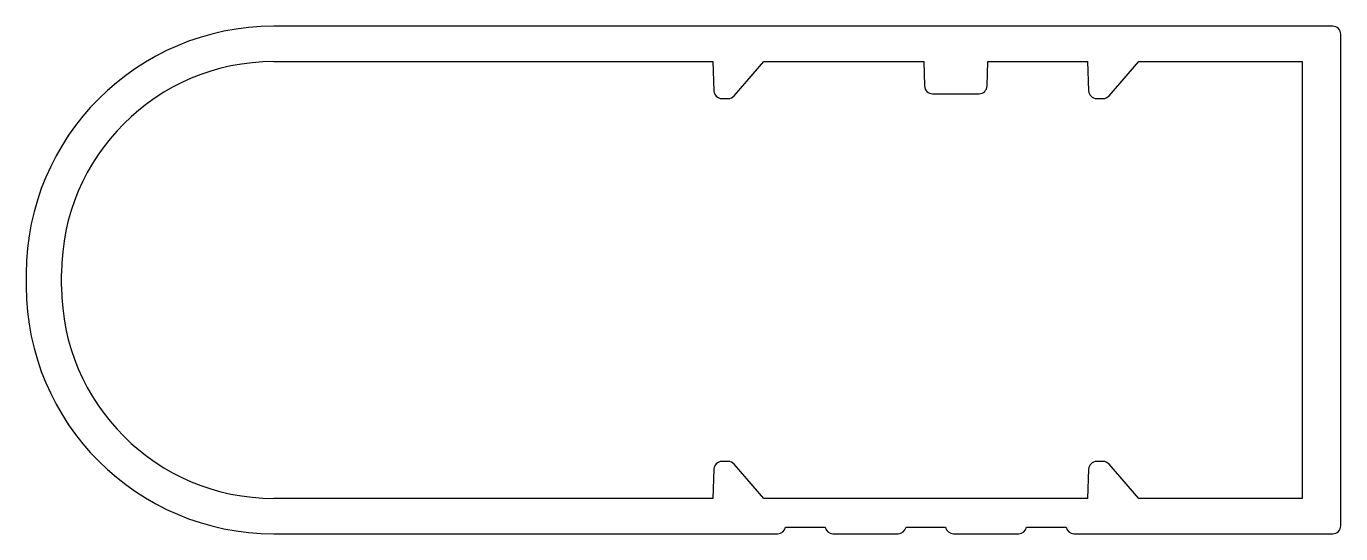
# Model space of a CAD drawing. Extents: x 2550.5 to 2591.4, y 1790.5 to 1806.3.
import ezdxf

# ---------------------------------------------------------------- set-up
doc = ezdxf.new("R2010")
doc.units = 0
doc.layers.get('0').update_dxf_attribs({"linetype": 'CONTINUOUS'})

msp = doc.modelspace()

# ---------------------------------------------------------------- linework, layer by layer
for p, q in [((2591.183, 1806.319), (2558.233, 1806.319)), ((2591.433, 1790.769), (2591.433, 1806.069)), ((2558.233, 1805.219), (2571.896, 1805.219)), ((2571.896, 1805.219), (2571.928, 1804.31)), ((2572.563, 1804.155), (2573.487, 1805.219)), ((2573.487, 1805.219), (2578.457, 1805.219)), ((2578.457, 1805.219), (2578.484, 1804.46)), ((2580.431, 1804.46), (2580.457, 1805.219)), ((2580.457, 1805.219), (2583.557, 1805.219)), ((2583.557, 1805.219), (2583.589, 1804.31)), ((2584.224, 1804.155), (2585.148, 1805.219)), ((2585.148, 1805.219), (2590.233, 1805.219)), ((2590.233, 1805.219), (2590.233, 1791.619)), ((2578.733, 1804.219), (2580.181, 1804.219)), ((2572.178, 1804.069), (2572.374, 1804.069)), ((2583.839, 1804.069), (2584.036, 1804.069)), ((2550.533, 1798.619), (2550.533, 1798.219)), ((2551.633, 1798.219), (2551.633, 1798.619)), ((2572.374, 1792.769), (2572.178, 1792.769)), ((2573.487, 1791.619), (2572.563, 1792.683)), ((2584.036, 1792.769), (2583.839, 1792.769)), ((2585.148, 1791.619), (2584.224, 1792.683)), ((2571.928, 1792.528), (2571.896, 1791.619)), ((2583.589, 1792.528), (2583.557, 1791.619)), ((2571.896, 1791.619), (2558.233, 1791.619)), ((2583.557, 1791.619), (2573.487, 1791.619)), ((2590.233, 1791.619), (2585.148, 1791.619)), ((2574.157, 1790.719), (2575.387, 1790.719)), ((2577.907, 1790.719), (2579.137, 1790.719)), ((2581.657, 1790.719), (2582.887, 1790.719)), ((2558.233, 1790.519), (2573.912, 1790.519)), ((2575.632, 1790.519), (2577.662, 1790.519)), ((2579.382, 1790.519), (2581.412, 1790.519)), ((2583.132, 1790.519), (2591.183, 1790.519))]:
    msp.add_line(p, q)
for centre, radius, start, end in [((2558.233, 1798.619), 7.7, 90, 180), ((2591.183, 1806.069), 0.25, 0, 90), ((2558.233, 1798.619), 6.6, 90, 180), ((2572.178, 1804.319), 0.25, 182, 270), ((2572.374, 1804.319), 0.25, 270, 319.0171), ((2578.733, 1804.469), 0.25, 182, 270), ((2580.181, 1804.469), 0.25, 270, 358), ((2583.839, 1804.319), 0.25, 182, 270), ((2584.036, 1804.319), 0.25, 270, 319.0171), ((2558.233, 1798.219), 7.7, 180, 270), ((2558.233, 1798.219), 6.6, 180, 270), ((2572.178, 1792.519), 0.25, 90, 178), ((2572.374, 1792.519), 0.25, 40.9829, 90), ((2583.839, 1792.519), 0.25, 90, 178), ((2584.036, 1792.519), 0.25, 40.9829, 90), ((2573.912, 1790.769), 0.25, 270.0023, 348.4465), ((2575.632, 1790.769), 0.25, 191.5535, 270.0029), ((2577.662, 1790.769), 0.25, 270, 348.4465), ((2579.382, 1790.769), 0.25, 191.5535, 270), ((2581.412, 1790.769), 0.25, 270, 348.4465), ((2583.132, 1790.769), 0.25, 191.5535, 270), ((2591.183, 1790.769), 0.25, 270, 360)]:
    msp.add_arc(centre, radius, start, end)

doc.saveas('drawing.dxf')
